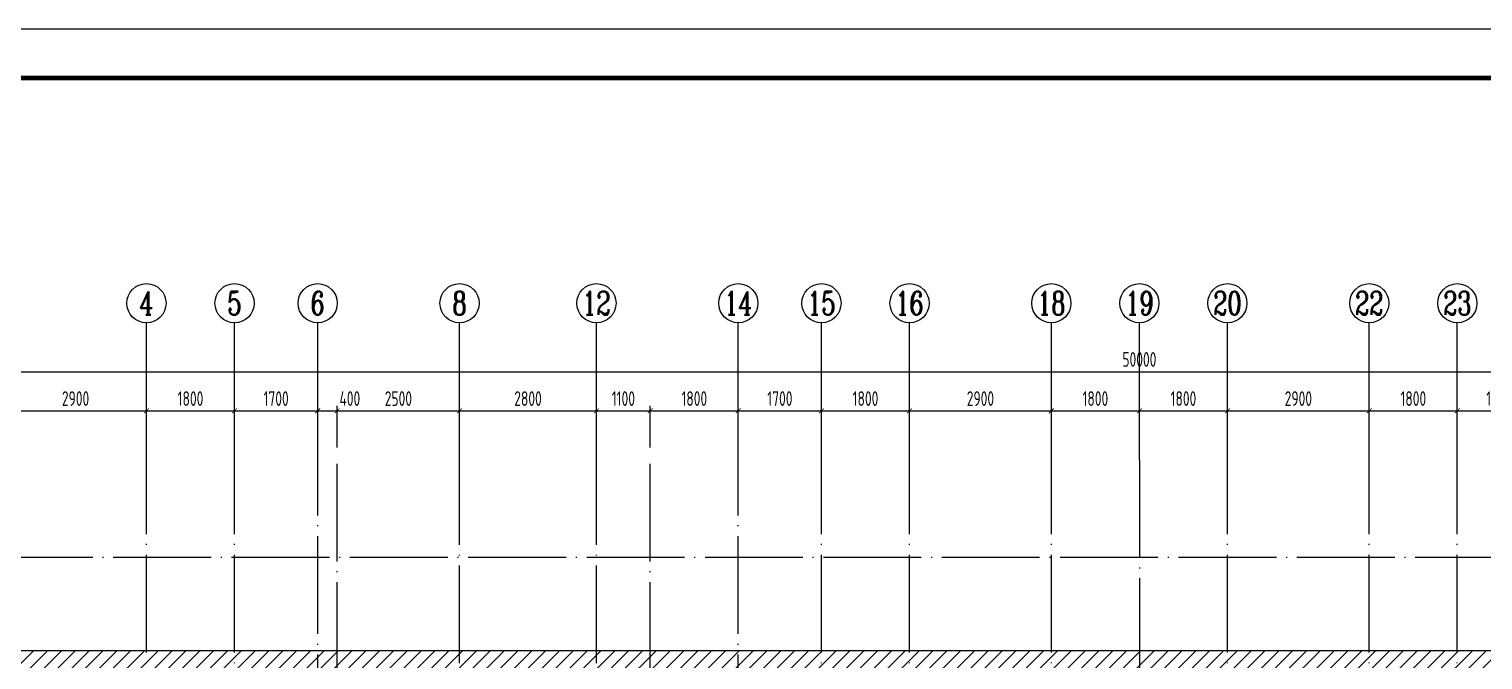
# Model space of a CAD drawing. Extents: x -812054 to 22247, y -644080 to 1003627.
# Drawn here: x -564680 to -534956, y -140361 to -127469 of the extents above; entities that cross this region are included whole.
import ezdxf
from ezdxf.enums import TextEntityAlignment as Align

# ---------------------------------------------------------------- set-up
doc = ezdxf.new("R2010")
doc.units = 0
doc.header["$LTSCALE"] = 1000
doc.linetypes.add('DOTE', pattern=[2.42, 2, -0.2, 0.02, -0.2])
doc.layers.get('0').update_dxf_attribs({"linetype": 'CONTINUOUS'})
doc.layers.get('DEFPOINTS').update_dxf_attribs({"linetype": 'CONTINUOUS'})
for name, color, linetype in [('-TK', 7, 'CONTINUOUS'), ('A-AXIS', 1, 'CONTINUOUS'), ('A-DOTE', 10, 'DOTE'), ('AXIS_NUM', 7, 'CONTINUOUS'), ('S-B板填充', 251, 'CONTINUOUS'), ('S-Y一般标注', 3, 'CONTINUOUS')]:
    doc.layers.add(name, color=color, linetype=linetype)
doc.layers.add('等值线标注', color=7, linetype='CONTINUOUS', lineweight=18)
doc.styles.add('TSSD_Axis', font='complex.shx', dxfattribs={"width": 0.7, "bigfont": 'hztxt.shx'})
doc.styles.add('TSSD_DIMENSION', font='Tssdeng.shx', dxfattribs={"width": 0.7, "bigfont": 'tssdchn.shx'})
doc.dimstyles.new('TSSD_100_100', dxfattribs={"dimtxt": 300, "dimasz": 100, "dimexe": 100, "dimexo": 250, "dimgap": 100, "dimtad": 1, "dimdec": 0, "dimzin": 0, "dimdsep": 46, "dimtxsty": 'TSSD_DIMENSION', "dimblk": 'ARCHTICK', "dimcen": 0, "dimdle": 100, "dimclrt": 7, "dimadec": 0, "dimazin": 0, "dimtfac": 1, "dimtdec": 0, "dimtix": 1, "dimtmove": 2, "dimatfit": 3, "dimldrblk": 'ARCHTICK', "dimfxl": 1, "dimtolj": 1, "dimtzin": 0, "dimarcsym": 0})

# ---------------------------------------------------------------- blocks, each defined once
blk = doc.blocks.new('ts_axno')
at = {"color": 0, "linetype": 'ByBlock', "lineweight": -2}
blk.add_circle((0, 0), 0.5, dxfattribs=at)
at = {"color": 0, "linetype": 'ByBlock', "lineweight": -2, "style": 'TSSD_Axis', "width": 0.7}
blk.add_attdef('A', text='', height=0.6, dxfattribs=at).set_placement((0, 0), align=Align.MIDDLE_CENTER)
blk = doc.blocks.new('_ArchTick')
at = {"color": 0, "linetype": 'ByBlock', "const_width": 0.15}
blk.add_lwpolyline([(-0.5, -0.5), (0.5, 0.5)], dxfattribs=at)
blk = doc.blocks.new('*D510')
at = {"layer": 'DEFPOINTS', "color": 0, "transparency": 16777216}
for p in [(-88363, 270351), (-91263, 269351), (-88363, 269351)]:
    blk.add_point(p, dxfattribs=at)
at = {"layer": 'S-Y一般标注', "color": 0, "lineweight": -2, "transparency": 16777216}
for p, q in [((-91363, 270351), (-88263, 270351)), ((-91263, 269601), (-91263, 270451)), ((-88363, 269601), (-88363, 270451))]:
    blk.add_line(p, q, dxfattribs=at)
at = {"layer": 'S-Y一般标注', "color": 0, "lineweight": -2, "transparency": 16777216, "xscale": 100, "yscale": 100, "zscale": 100, "rotation": 180}
blk.add_blockref('_ArchTick', (-91263, 270351), dxfattribs=at)
at = {"layer": 'S-Y一般标注', "color": 0, "lineweight": -2, "transparency": 16777216, "xscale": 100, "yscale": 100, "zscale": 100}
blk.add_blockref('_ArchTick', (-88363, 270351), dxfattribs=at)
at = {"layer": 'S-Y一般标注', "color": 7, "transparency": 16777216, "insert": (-89813, 270601), "char_height": 300, "attachment_point": 5, "style": 'TSSD_DIMENSION'}
blk.add_mtext('\\A1;2900', dxfattribs=at)
blk = doc.blocks.new('*D511')
at = {"layer": 'DEFPOINTS', "color": 0, "transparency": 16777216}
for p in [(-86563, 270351), (-88363, 269351), (-86563, 269351)]:
    blk.add_point(p, dxfattribs=at)
at = {"layer": 'S-Y一般标注', "color": 0, "lineweight": -2, "transparency": 16777216}
for p, q in [((-88463, 270351), (-86463, 270351)), ((-88363, 269601), (-88363, 270451)), ((-86563, 269601), (-86563, 270451))]:
    blk.add_line(p, q, dxfattribs=at)
at = {"layer": 'S-Y一般标注', "color": 0, "lineweight": -2, "transparency": 16777216, "xscale": 100, "yscale": 100, "zscale": 100, "rotation": 180}
blk.add_blockref('_ArchTick', (-88363, 270351), dxfattribs=at)
at = {"layer": 'S-Y一般标注', "color": 0, "lineweight": -2, "transparency": 16777216, "xscale": 100, "yscale": 100, "zscale": 100}
blk.add_blockref('_ArchTick', (-86563, 270351), dxfattribs=at)
at = {"layer": 'S-Y一般标注', "color": 7, "transparency": 16777216, "insert": (-87463, 270601), "char_height": 300, "attachment_point": 5, "style": 'TSSD_DIMENSION'}
blk.add_mtext('\\A1;1800', dxfattribs=at)
blk = doc.blocks.new('*D512')
at = {"layer": 'DEFPOINTS', "color": 0, "transparency": 16777216}
for p in [(-84863, 270351), (-86563, 269351), (-84863, 269351)]:
    blk.add_point(p, dxfattribs=at)
at = {"layer": 'S-Y一般标注', "color": 0, "lineweight": -2, "transparency": 16777216}
for p, q in [((-86663, 270351), (-84763, 270351)), ((-86563, 269601), (-86563, 270451)), ((-84863, 269601), (-84863, 270451))]:
    blk.add_line(p, q, dxfattribs=at)
at = {"layer": 'S-Y一般标注', "color": 0, "lineweight": -2, "transparency": 16777216, "xscale": 100, "yscale": 100, "zscale": 100, "rotation": 180}
blk.add_blockref('_ArchTick', (-86563, 270351), dxfattribs=at)
at = {"layer": 'S-Y一般标注', "color": 0, "lineweight": -2, "transparency": 16777216, "xscale": 100, "yscale": 100, "zscale": 100}
blk.add_blockref('_ArchTick', (-84863, 270351), dxfattribs=at)
at = {"layer": 'S-Y一般标注', "color": 7, "transparency": 16777216, "insert": (-85713, 270601), "char_height": 300, "attachment_point": 5, "style": 'TSSD_DIMENSION'}
blk.add_mtext('\\A1;1700', dxfattribs=at)
blk = doc.blocks.new('*D513')
at = {"layer": 'DEFPOINTS', "color": 0, "transparency": 16777216}
for p in [(-84463, 270351), (-84863, 269351), (-84463, 269351)]:
    blk.add_point(p, dxfattribs=at)
at = {"layer": 'S-Y一般标注', "color": 0, "lineweight": -2, "transparency": 16777216}
for p, q in [((-84963, 270351), (-84363, 270351)), ((-84863, 269601), (-84863, 270451)), ((-84463, 269601), (-84463, 270451))]:
    blk.add_line(p, q, dxfattribs=at)
at = {"layer": 'S-Y一般标注', "color": 0, "lineweight": -2, "transparency": 16777216, "xscale": 100, "yscale": 100, "zscale": 100, "rotation": 180}
blk.add_blockref('_ArchTick', (-84863, 270351), dxfattribs=at)
at = {"layer": 'S-Y一般标注', "color": 0, "lineweight": -2, "transparency": 16777216, "xscale": 100, "yscale": 100, "zscale": 100}
blk.add_blockref('_ArchTick', (-84463, 270351), dxfattribs=at)
at = {"layer": 'S-Y一般标注', "color": 7, "transparency": 16777216, "insert": (-84205, 270601), "char_height": 300, "attachment_point": 5, "style": 'TSSD_DIMENSION'}
blk.add_mtext('\\A1;400', dxfattribs=at)
blk = doc.blocks.new('*D514')
at = {"layer": 'DEFPOINTS', "color": 0, "transparency": 16777216}
for p in [(-79163, 270351), (-81963, 269351), (-79163, 269351)]:
    blk.add_point(p, dxfattribs=at)
at = {"layer": 'S-Y一般标注', "color": 0, "lineweight": -2, "transparency": 16777216}
for p, q in [((-82063, 270351), (-79063, 270351)), ((-81963, 269601), (-81963, 270451)), ((-79163, 269601), (-79163, 270451))]:
    blk.add_line(p, q, dxfattribs=at)
at = {"layer": 'S-Y一般标注', "color": 0, "lineweight": -2, "transparency": 16777216, "xscale": 100, "yscale": 100, "zscale": 100, "rotation": 180}
blk.add_blockref('_ArchTick', (-81963, 270351), dxfattribs=at)
at = {"layer": 'S-Y一般标注', "color": 0, "lineweight": -2, "transparency": 16777216, "xscale": 100, "yscale": 100, "zscale": 100}
blk.add_blockref('_ArchTick', (-79163, 270351), dxfattribs=at)
at = {"layer": 'S-Y一般标注', "color": 7, "transparency": 16777216, "insert": (-80563, 270601), "char_height": 300, "attachment_point": 5, "style": 'TSSD_DIMENSION'}
blk.add_mtext('\\A1;2800', dxfattribs=at)
blk = doc.blocks.new('*D515')
at = {"layer": 'DEFPOINTS', "color": 0, "transparency": 16777216}
for p in [(-78063, 270351), (-79163, 269351), (-78063, 269351)]:
    blk.add_point(p, dxfattribs=at)
at = {"layer": 'S-Y一般标注', "color": 0, "lineweight": -2, "transparency": 16777216}
for p, q in [((-79263, 270351), (-77963, 270351)), ((-79163, 269601), (-79163, 270451)), ((-78063, 269601), (-78063, 270451))]:
    blk.add_line(p, q, dxfattribs=at)
at = {"layer": 'S-Y一般标注', "color": 0, "lineweight": -2, "transparency": 16777216, "xscale": 100, "yscale": 100, "zscale": 100, "rotation": 180}
blk.add_blockref('_ArchTick', (-79163, 270351), dxfattribs=at)
at = {"layer": 'S-Y一般标注', "color": 0, "lineweight": -2, "transparency": 16777216, "xscale": 100, "yscale": 100, "zscale": 100}
blk.add_blockref('_ArchTick', (-78063, 270351), dxfattribs=at)
at = {"layer": 'S-Y一般标注', "color": 7, "transparency": 16777216, "insert": (-78613, 270601), "char_height": 300, "attachment_point": 5, "style": 'TSSD_DIMENSION'}
blk.add_mtext('\\A1;1100', dxfattribs=at)
blk = doc.blocks.new('*D516')
at = {"layer": 'DEFPOINTS', "color": 0, "transparency": 16777216}
for p in [(-74563, 270351), (-76263, 269351), (-74563, 269351)]:
    blk.add_point(p, dxfattribs=at)
at = {"layer": 'S-Y一般标注', "color": 0, "lineweight": -2, "transparency": 16777216}
for p, q in [((-76363, 270351), (-74463, 270351)), ((-76263, 269601), (-76263, 270451)), ((-74563, 269601), (-74563, 270451))]:
    blk.add_line(p, q, dxfattribs=at)
at = {"layer": 'S-Y一般标注', "color": 0, "lineweight": -2, "transparency": 16777216, "xscale": 100, "yscale": 100, "zscale": 100, "rotation": 180}
blk.add_blockref('_ArchTick', (-76263, 270351), dxfattribs=at)
at = {"layer": 'S-Y一般标注', "color": 0, "lineweight": -2, "transparency": 16777216, "xscale": 100, "yscale": 100, "zscale": 100}
blk.add_blockref('_ArchTick', (-74563, 270351), dxfattribs=at)
at = {"layer": 'S-Y一般标注', "color": 7, "transparency": 16777216, "insert": (-75413, 270601), "char_height": 300, "attachment_point": 5, "style": 'TSSD_DIMENSION'}
blk.add_mtext('\\A1;1700', dxfattribs=at)
blk = doc.blocks.new('*D517')
at = {"layer": 'DEFPOINTS', "color": 0, "transparency": 16777216}
for p in [(-72763, 270351), (-74563, 269351), (-72763, 269351)]:
    blk.add_point(p, dxfattribs=at)
at = {"layer": 'S-Y一般标注', "color": 0, "lineweight": -2, "transparency": 16777216}
for p, q in [((-74663, 270351), (-72663, 270351)), ((-74563, 269601), (-74563, 270451)), ((-72763, 269601), (-72763, 270451))]:
    blk.add_line(p, q, dxfattribs=at)
at = {"layer": 'S-Y一般标注', "color": 0, "lineweight": -2, "transparency": 16777216, "xscale": 100, "yscale": 100, "zscale": 100, "rotation": 180}
blk.add_blockref('_ArchTick', (-74563, 270351), dxfattribs=at)
at = {"layer": 'S-Y一般标注', "color": 0, "lineweight": -2, "transparency": 16777216, "xscale": 100, "yscale": 100, "zscale": 100}
blk.add_blockref('_ArchTick', (-72763, 270351), dxfattribs=at)
at = {"layer": 'S-Y一般标注', "color": 7, "transparency": 16777216, "insert": (-73663, 270601), "char_height": 300, "attachment_point": 5, "style": 'TSSD_DIMENSION'}
blk.add_mtext('\\A1;1800', dxfattribs=at)
blk = doc.blocks.new('*D518')
at = {"layer": 'DEFPOINTS', "color": 0, "transparency": 16777216}
for p in [(-69863, 270351), (-72763, 269351), (-69863, 269351)]:
    blk.add_point(p, dxfattribs=at)
at = {"layer": 'S-Y一般标注', "color": 0, "lineweight": -2, "transparency": 16777216}
for p, q in [((-72863, 270351), (-69763, 270351)), ((-72763, 269601), (-72763, 270451)), ((-69863, 269601), (-69863, 270451))]:
    blk.add_line(p, q, dxfattribs=at)
at = {"layer": 'S-Y一般标注', "color": 0, "lineweight": -2, "transparency": 16777216, "xscale": 100, "yscale": 100, "zscale": 100, "rotation": 180}
blk.add_blockref('_ArchTick', (-72763, 270351), dxfattribs=at)
at = {"layer": 'S-Y一般标注', "color": 0, "lineweight": -2, "transparency": 16777216, "xscale": 100, "yscale": 100, "zscale": 100}
blk.add_blockref('_ArchTick', (-69863, 270351), dxfattribs=at)
at = {"layer": 'S-Y一般标注', "color": 7, "transparency": 16777216, "insert": (-71313, 270601), "char_height": 300, "attachment_point": 5, "style": 'TSSD_DIMENSION'}
blk.add_mtext('\\A1;2900', dxfattribs=at)
blk = doc.blocks.new('*D519')
at = {"layer": 'DEFPOINTS', "color": 0, "transparency": 16777216}
for p in [(-68063, 270351), (-69863, 269351), (-68063, 269351)]:
    blk.add_point(p, dxfattribs=at)
at = {"layer": 'S-Y一般标注', "color": 0, "lineweight": -2, "transparency": 16777216}
for p, q in [((-69963, 270351), (-67963, 270351)), ((-69863, 269601), (-69863, 270451)), ((-68063, 269601), (-68063, 270451))]:
    blk.add_line(p, q, dxfattribs=at)
at = {"layer": 'S-Y一般标注', "color": 0, "lineweight": -2, "transparency": 16777216, "xscale": 100, "yscale": 100, "zscale": 100, "rotation": 180}
blk.add_blockref('_ArchTick', (-69863, 270351), dxfattribs=at)
at = {"layer": 'S-Y一般标注', "color": 0, "lineweight": -2, "transparency": 16777216, "xscale": 100, "yscale": 100, "zscale": 100}
blk.add_blockref('_ArchTick', (-68063, 270351), dxfattribs=at)
at = {"layer": 'S-Y一般标注', "color": 7, "transparency": 16777216, "insert": (-68963, 270601), "char_height": 300, "attachment_point": 5, "style": 'TSSD_DIMENSION'}
blk.add_mtext('\\A1;1800', dxfattribs=at)
blk = doc.blocks.new('*D520')
at = {"layer": 'DEFPOINTS', "color": 0, "transparency": 16777216}
for p in [(-66263, 270351), (-68063, 269351), (-66263, 269351)]:
    blk.add_point(p, dxfattribs=at)
at = {"layer": 'S-Y一般标注', "color": 0, "lineweight": -2, "transparency": 16777216}
for p, q in [((-68163, 270351), (-66163, 270351)), ((-68063, 269601), (-68063, 270451)), ((-66263, 269601), (-66263, 270451))]:
    blk.add_line(p, q, dxfattribs=at)
at = {"layer": 'S-Y一般标注', "color": 0, "lineweight": -2, "transparency": 16777216, "xscale": 100, "yscale": 100, "zscale": 100, "rotation": 180}
blk.add_blockref('_ArchTick', (-68063, 270351), dxfattribs=at)
at = {"layer": 'S-Y一般标注', "color": 0, "lineweight": -2, "transparency": 16777216, "xscale": 100, "yscale": 100, "zscale": 100}
blk.add_blockref('_ArchTick', (-66263, 270351), dxfattribs=at)
at = {"layer": 'S-Y一般标注', "color": 7, "transparency": 16777216, "insert": (-67163, 270601), "char_height": 300, "attachment_point": 5, "style": 'TSSD_DIMENSION'}
blk.add_mtext('\\A1;1800', dxfattribs=at)
blk = doc.blocks.new('*D521')
at = {"layer": 'DEFPOINTS', "color": 0, "transparency": 16777216}
for p in [(-63363, 270351), (-66263, 269351), (-63363, 269351)]:
    blk.add_point(p, dxfattribs=at)
at = {"layer": 'S-Y一般标注', "color": 0, "lineweight": -2, "transparency": 16777216}
for p, q in [((-66363, 270351), (-63263, 270351)), ((-66263, 269601), (-66263, 270451)), ((-63363, 269601), (-63363, 270451))]:
    blk.add_line(p, q, dxfattribs=at)
at = {"layer": 'S-Y一般标注', "color": 0, "lineweight": -2, "transparency": 16777216, "xscale": 100, "yscale": 100, "zscale": 100, "rotation": 180}
blk.add_blockref('_ArchTick', (-66263, 270351), dxfattribs=at)
at = {"layer": 'S-Y一般标注', "color": 0, "lineweight": -2, "transparency": 16777216, "xscale": 100, "yscale": 100, "zscale": 100}
blk.add_blockref('_ArchTick', (-63363, 270351), dxfattribs=at)
at = {"layer": 'S-Y一般标注', "color": 7, "transparency": 16777216, "insert": (-64813, 270601), "char_height": 300, "attachment_point": 5, "style": 'TSSD_DIMENSION'}
blk.add_mtext('\\A1;2900', dxfattribs=at)
blk = doc.blocks.new('*D522')
at = {"layer": 'DEFPOINTS', "color": 0, "transparency": 16777216}
for p in [(-61563, 270351), (-63363, 269351), (-61563, 269351)]:
    blk.add_point(p, dxfattribs=at)
at = {"layer": 'S-Y一般标注', "color": 0, "lineweight": -2, "transparency": 16777216}
for p, q in [((-63463, 270351), (-61463, 270351)), ((-63363, 269601), (-63363, 270451)), ((-61563, 269601), (-61563, 270451))]:
    blk.add_line(p, q, dxfattribs=at)
at = {"layer": 'S-Y一般标注', "color": 0, "lineweight": -2, "transparency": 16777216, "xscale": 100, "yscale": 100, "zscale": 100, "rotation": 180}
blk.add_blockref('_ArchTick', (-63363, 270351), dxfattribs=at)
at = {"layer": 'S-Y一般标注', "color": 0, "lineweight": -2, "transparency": 16777216, "xscale": 100, "yscale": 100, "zscale": 100}
blk.add_blockref('_ArchTick', (-61563, 270351), dxfattribs=at)
at = {"layer": 'S-Y一般标注', "color": 7, "transparency": 16777216, "insert": (-62463, 270601), "char_height": 300, "attachment_point": 5, "style": 'TSSD_DIMENSION'}
blk.add_mtext('\\A1;1800', dxfattribs=at)
blk = doc.blocks.new('*D523')
at = {"layer": 'DEFPOINTS', "color": 0, "transparency": 16777216}
for p in [(-59863, 270351), (-61563, 269351), (-59863, 269351)]:
    blk.add_point(p, dxfattribs=at)
at = {"layer": 'S-Y一般标注', "color": 0, "lineweight": -2, "transparency": 16777216}
for p, q in [((-61663, 270351), (-59763, 270351)), ((-61563, 269601), (-61563, 270451)), ((-59863, 269601), (-59863, 270451))]:
    blk.add_line(p, q, dxfattribs=at)
at = {"layer": 'S-Y一般标注', "color": 0, "lineweight": -2, "transparency": 16777216, "xscale": 100, "yscale": 100, "zscale": 100, "rotation": 180}
blk.add_blockref('_ArchTick', (-61563, 270351), dxfattribs=at)
at = {"layer": 'S-Y一般标注', "color": 0, "lineweight": -2, "transparency": 16777216, "xscale": 100, "yscale": 100, "zscale": 100}
blk.add_blockref('_ArchTick', (-59863, 270351), dxfattribs=at)
at = {"layer": 'S-Y一般标注', "color": 7, "transparency": 16777216, "insert": (-60713, 270601), "char_height": 300, "attachment_point": 5, "style": 'TSSD_DIMENSION'}
blk.add_mtext('\\A1;1700', dxfattribs=at)
blk = doc.blocks.new('*D531')
at = {"layer": 'DEFPOINTS', "color": 0, "transparency": 16777216}
for p in [(-43063, 271151), (-93063, 269351), (-43063, 269351)]:
    blk.add_point(p, dxfattribs=at)
at = {"layer": 'S-Y一般标注', "color": 0, "lineweight": -2, "transparency": 16777216}
for p, q in [((-93163, 271151), (-42963, 271151)), ((-93063, 269601), (-93063, 271251)), ((-43063, 269601), (-43063, 271251))]:
    blk.add_line(p, q, dxfattribs=at)
at = {"layer": 'S-Y一般标注', "color": 0, "lineweight": -2, "transparency": 16777216, "xscale": 100, "yscale": 100, "zscale": 100, "rotation": 180}
blk.add_blockref('_ArchTick', (-93063, 271151), dxfattribs=at)
at = {"layer": 'S-Y一般标注', "color": 0, "lineweight": -2, "transparency": 16777216, "xscale": 100, "yscale": 100, "zscale": 100}
blk.add_blockref('_ArchTick', (-43063, 271151), dxfattribs=at)
at = {"layer": 'S-Y一般标注', "color": 7, "transparency": 16777216, "insert": (-68063, 271401), "char_height": 300, "attachment_point": 5, "style": 'TSSD_DIMENSION'}
blk.add_mtext('\\A1;50000', dxfattribs=at)
blk = doc.blocks.new('*D544')
at = {"layer": 'DEFPOINTS', "color": 0, "transparency": 16777216}
for p in [(-81963, 270351), (-84463, 269351), (-81963, 269351)]:
    blk.add_point(p, dxfattribs=at)
at = {"layer": 'S-Y一般标注', "color": 0, "lineweight": -2, "transparency": 16777216}
for p, q in [((-84563, 270351), (-81863, 270351)), ((-84463, 269601), (-84463, 270451)), ((-81963, 269601), (-81963, 270451))]:
    blk.add_line(p, q, dxfattribs=at)
at = {"layer": 'S-Y一般标注', "color": 0, "lineweight": -2, "transparency": 16777216, "xscale": 100, "yscale": 100, "zscale": 100, "rotation": 180}
blk.add_blockref('_ArchTick', (-84463, 270351), dxfattribs=at)
at = {"layer": 'S-Y一般标注', "color": 0, "lineweight": -2, "transparency": 16777216, "xscale": 100, "yscale": 100, "zscale": 100}
blk.add_blockref('_ArchTick', (-81963, 270351), dxfattribs=at)
at = {"layer": 'S-Y一般标注', "color": 7, "transparency": 16777216, "insert": (-83213, 270601), "char_height": 300, "attachment_point": 5, "style": 'TSSD_DIMENSION'}
blk.add_mtext('\\A1;2500', dxfattribs=at)
blk = doc.blocks.new('*D545')
at = {"layer": 'DEFPOINTS', "color": 0, "transparency": 16777216}
for p in [(-76263, 270351), (-78063, 269351), (-76263, 269351)]:
    blk.add_point(p, dxfattribs=at)
at = {"layer": 'S-Y一般标注', "color": 0, "lineweight": -2, "transparency": 16777216}
for p, q in [((-78163, 270351), (-76163, 270351)), ((-78063, 269601), (-78063, 270451)), ((-76263, 269601), (-76263, 270451))]:
    blk.add_line(p, q, dxfattribs=at)
at = {"layer": 'S-Y一般标注', "color": 0, "lineweight": -2, "transparency": 16777216, "xscale": 100, "yscale": 100, "zscale": 100, "rotation": 180}
blk.add_blockref('_ArchTick', (-78063, 270351), dxfattribs=at)
at = {"layer": 'S-Y一般标注', "color": 0, "lineweight": -2, "transparency": 16777216, "xscale": 100, "yscale": 100, "zscale": 100}
blk.add_blockref('_ArchTick', (-76263, 270351), dxfattribs=at)
at = {"layer": 'S-Y一般标注', "color": 7, "transparency": 16777216, "insert": (-77163, 270601), "char_height": 300, "attachment_point": 5, "style": 'TSSD_DIMENSION'}
blk.add_mtext('\\A1;1800', dxfattribs=at)
blk = doc.blocks.new('A1')
blk.add_lwpolyline([(0, 59400), (0, 0), (84100, 0), (84100, 59400)], close=True)
at = {"const_width": 100}
blk.add_lwpolyline([(2500, 58400), (2500, 1000), (83100, 1000), (83100, 58400)], close=True, dxfattribs=at)
blk = doc.blocks.new('20210826.15192166')
at = {"layer": 'A-AXIS'}
for p, q in [((95417.3, -185644.4), (95417.3, -182844.4)), ((97217.3, -185644.4), (97217.3, -182844.4)), ((98917.3, -185644.4), (98917.3, -182844.4)), ((101817.3, -185644.4), (101817.3, -182844.4)), ((104617.3, -185644.4), (104617.3, -182844.4)), ((107517.3, -185644.4), (107517.3, -182844.4)), ((109217.3, -185644.4), (109217.3, -182844.4)), ((111017.3, -185644.4), (111017.3, -182844.4)), ((113917.3, -185644.4), (113917.3, -182844.4)), ((115717.3, -185644.4), (115717.3, -182844.4)), ((117517.3, -185644.4), (117517.3, -182844.4)), ((120417.3, -185644.4), (120417.3, -182844.4)), ((122217.3, -185644.4), (122217.3, -182844.4))]:
    blk.add_line(p, q, dxfattribs=at)
at = {"layer": 'A-DOTE'}
for p, q in [((95417.3, -196844.4), (95417.3, -185644.4)), ((97217.3, -196844.4), (97217.3, -185644.4)), ((98917.3, -194044.4), (98917.3, -185644.4)), ((99317.3, -190144.4), (99317.3, -185644.4)), ((101817.3, -194644.1), (101817.3, -185644.4)), ((104617.3, -194644.1), (104617.3, -185644.4)), ((105717.3, -190144.4), (105717.3, -185644.4)), ((107517.3, -194044.4), (107517.3, -185644.4)), ((109217.3, -196844.4), (109217.3, -185644.4)), ((111017.3, -196844.4), (111017.3, -185644.4)), ((113917.3, -196844.4), (113917.3, -185644.4)), ((115717.3, -185644.4), (115717.3, -205144.4)), ((117517.3, -196844.4), (117517.3, -185644.4)), ((120417.3, -196844.4), (120417.3, -185644.4)), ((122217.3, -196844.4), (122217.3, -185644.4)), ((142717.3, -187644.4), (86717.3, -187644.4))]:
    blk.add_line(p, q, dxfattribs=at)
at = {"layer": 'A-AXIS'}
ref = blk.add_blockref('ts_axno', (95417.3, -182444.4), dxfattribs=dict(at, xscale=800, yscale=800, zscale=800))
ref.add_attrib('3', '4', dxfattribs={"layer": 'AXIS_NUM', "height": 480, "style": 'TSSD_Axis', "width": 0.7}).set_placement((95417.3, -182444.4), align=Align.MIDDLE_CENTER)
ref = blk.add_blockref('ts_axno', (97217.3, -182444.4), dxfattribs=dict(at, xscale=800, yscale=800, zscale=800))
ref.add_attrib('4', '5', dxfattribs={"layer": 'AXIS_NUM', "height": 480, "style": 'TSSD_Axis', "width": 0.7}).set_placement((97217.3, -182444.4), align=Align.MIDDLE_CENTER)
ref = blk.add_blockref('ts_axno', (98917.3, -182444.4), dxfattribs=dict(at, xscale=800, yscale=800, zscale=800))
ref.add_attrib('5', '6', dxfattribs={"layer": 'AXIS_NUM', "height": 480, "style": 'TSSD_Axis', "width": 0.7}).set_placement((98917.3, -182444.4), align=Align.MIDDLE_CENTER)
ref = blk.add_blockref('ts_axno', (101817.3, -182444.4), dxfattribs=dict(at, xscale=800, yscale=800, zscale=800))
ref.add_attrib('6', '8', dxfattribs={"layer": 'AXIS_NUM', "height": 480, "style": 'TSSD_Axis', "width": 0.7}).set_placement((101817.3, -182444.4), align=Align.MIDDLE_CENTER)
ref = blk.add_blockref('ts_axno', (104617.3, -182444.4), dxfattribs=dict(at, xscale=800, yscale=800, zscale=800))
ref.add_attrib('7', '12', dxfattribs={"layer": 'AXIS_NUM', "height": 480, "style": 'TSSD_Axis', "width": 0.7}).set_placement((104617.3, -182444.4), align=Align.MIDDLE_CENTER)
ref = blk.add_blockref('ts_axno', (107517.3, -182444.4), dxfattribs=dict(at, xscale=800, yscale=800, zscale=800))
ref.add_attrib('8', '14', dxfattribs={"layer": 'AXIS_NUM', "height": 480, "style": 'TSSD_Axis', "width": 0.7}).set_placement((107517.3, -182444.4), align=Align.MIDDLE_CENTER)
ref = blk.add_blockref('ts_axno', (109217.3, -182444.4), dxfattribs=dict(at, xscale=800, yscale=800, zscale=800))
ref.add_attrib('9', '15', dxfattribs={"layer": 'AXIS_NUM', "height": 480, "style": 'TSSD_Axis', "width": 0.7}).set_placement((109217.3, -182444.4), align=Align.MIDDLE_CENTER)
ref = blk.add_blockref('ts_axno', (111017.3, -182444.4), dxfattribs=dict(at, xscale=800, yscale=800, zscale=800))
ref.add_attrib('10', '16', dxfattribs={"layer": 'AXIS_NUM', "height": 480, "style": 'TSSD_Axis', "width": 0.7}).set_placement((111017.3, -182444.4), align=Align.MIDDLE_CENTER)
ref = blk.add_blockref('ts_axno', (113917.3, -182444.4), dxfattribs=dict(at, xscale=800, yscale=800, zscale=800))
ref.add_attrib('11', '18', dxfattribs={"layer": 'AXIS_NUM', "height": 480, "style": 'TSSD_Axis', "width": 0.7}).set_placement((113917.3, -182444.4), align=Align.MIDDLE_CENTER)
ref = blk.add_blockref('ts_axno', (115717.3, -182444.4), dxfattribs=dict(at, xscale=800, yscale=800, zscale=800))
ref.add_attrib('12', '19', dxfattribs={"layer": 'AXIS_NUM', "height": 480, "style": 'TSSD_Axis', "width": 0.7}).set_placement((115717.3, -182444.4), align=Align.MIDDLE_CENTER)
ref = blk.add_blockref('ts_axno', (117517.3, -182444.4), dxfattribs=dict(at, xscale=800, yscale=800, zscale=800))
ref.add_attrib('13', '20', dxfattribs={"layer": 'AXIS_NUM', "height": 480, "style": 'TSSD_Axis', "width": 0.7}).set_placement((117517.3, -182444.4), align=Align.MIDDLE_CENTER)
ref = blk.add_blockref('ts_axno', (120417.3, -182444.4), dxfattribs=dict(at, xscale=800, yscale=800, zscale=800))
ref.add_attrib('14', '22', dxfattribs={"layer": 'AXIS_NUM', "height": 480, "style": 'TSSD_Axis', "width": 0.7}).set_placement((120417.3, -182444.4), align=Align.MIDDLE_CENTER)
ref = blk.add_blockref('ts_axno', (122217.3, -182444.4), dxfattribs=dict(at, xscale=800, yscale=800, zscale=800))
ref.add_attrib('15', '23', dxfattribs={"layer": 'AXIS_NUM', "height": 480, "style": 'TSSD_Axis', "width": 0.7}).set_placement((122217.3, -182444.4), align=Align.MIDDLE_CENTER)
at = {"layer": 'S-Y一般标注'}
for base, p1, p2, picture, middle in [((140717.3, -183844.4), (90717.3, -185644.4), (140717.3, -185644.4), '*D531', (115717.3, -183594.4)), ((95417.3, -184644.4), (92517.3, -185644.4), (95417.3, -185644.4), '*D510', (93967.3, -184394.4)), ((97217.3, -184644.4), (95417.3, -185644.4), (97217.3, -185644.4), '*D511', (96317.3, -184394.4)), ((98917.3, -184644.4), (97217.3, -185644.4), (98917.3, -185644.4), '*D512', (98067.3, -184394.4)), ((101817.3, -184644.4), (99317.3, -185644.4), (101817.3, -185644.4), '*D544', (100567.3, -184394.4)), ((104617.3, -184644.4), (101817.3, -185644.4), (104617.3, -185644.4), '*D514', (103217.3, -184394.4)), ((105717.3, -184644.4), (104617.3, -185644.4), (105717.3, -185644.4), '*D515', (105167.3, -184394.4)), ((107517.3, -184644.4), (105717.3, -185644.4), (107517.3, -185644.4), '*D545', (106617.3, -184394.4)), ((109217.3, -184644.4), (107517.3, -185644.4), (109217.3, -185644.4), '*D516', (108367.3, -184394.4)), ((111017.3, -184644.4), (109217.3, -185644.4), (111017.3, -185644.4), '*D517', (110117.3, -184394.4)), ((113917.3, -184644.4), (111017.3, -185644.4), (113917.3, -185644.4), '*D518', (112467.3, -184394.4)), ((115717.3, -184644.4), (113917.3, -185644.4), (115717.3, -185644.4), '*D519', (114817.3, -184394.4)), ((117517.3, -184644.4), (115717.3, -185644.4), (117517.3, -185644.4), '*D520', (116617.3, -184394.4)), ((120417.3, -184644.4), (117517.3, -185644.4), (120417.3, -185644.4), '*D521', (118967.3, -184394.4)), ((122217.3, -184644.4), (120417.3, -185644.4), (122217.3, -185644.4), '*D522', (121317.3, -184394.4)), ((123917.3, -184644.4), (122217.3, -185644.4), (123917.3, -185644.4), '*D523', (123067.3, -184394.4))]:
    dim = blk.add_linear_dim(base=base, p1=p1, p2=p2, dimstyle='TSSD_100_100', dxfattribs=at)
    dim.commit()
    dim.dimension.update_dxf_attribs({"geometry": picture, "text_midpoint": middle, "insert": (183780.4, -454995.1)})
dim = blk.add_linear_dim(base=(99317.3, -184644.4), p1=(98917.3, -185644.4), p2=(99317.3, -185644.4), dimstyle='TSSD_100_100', dxfattribs=at)
dim.commit()
dim.dimension.update_dxf_attribs({"geometry": '*D513', "text_midpoint": (99575.4, -184394.4), "dimtype": 128, "insert": (183780.4, -454995.1)})

msp = doc.modelspace()

# ---------------------------------------------------------------- hatches: boundary and pattern name
at = {"layer": 'S-B板填充'}
h = msp.add_hatch(dxfattribs=at)
h.set_pattern_fill('METAL', color=252, scale=50, style=0)
h.set_pattern_definition([(45, (103500.08, -284981.18), (-141.421356, 141.421356), [])])
h.paths.add_polyline_path([(-570379.92, -142670.82), (-570379.92, -140170.68), (-516079.77, -140170.68), (-516079.77, -143370.82), (-521479.92, -143370.82), (-521479.92, -141670.82), (-537879.91, -141670.82), (-537879.93, -143470.82), (-546379.22, -143470.82), (-546379.21, -141670.82), (-559979.75, -141670.82), (-559979.75, -142670.82)])

# ---------------------------------------------------------------- linework, layer by layer
at = {"layer": '等值线标注'}
msp.add_lwpolyline([(-570379.92, -142670.82), (-570379.92, -140170.68), (-516079.77, -140170.68), (-516079.77, -143370.82), (-521479.92, -143370.82), (-521479.92, -141670.82), (-537879.91, -141670.82), (-537879.93, -143470.82), (-546379.22, -143470.82), (-546379.21, -141670.82), (-559979.75, -141670.82), (-559979.75, -142670.82), (-570379.92, -142670.82)], dxfattribs=at)

# ---------------------------------------------------------------- block references
at = {"layer": '-TK'}
msp.add_blockref('A1', (-582756.77, -186869.25), dxfattribs=at)
at = {"layer": 'A-DOTE'}
msp.add_blockref('20210826.15192166', (-657697.05, 49373.57), dxfattribs=at)

doc.saveas('drawing.dxf')
